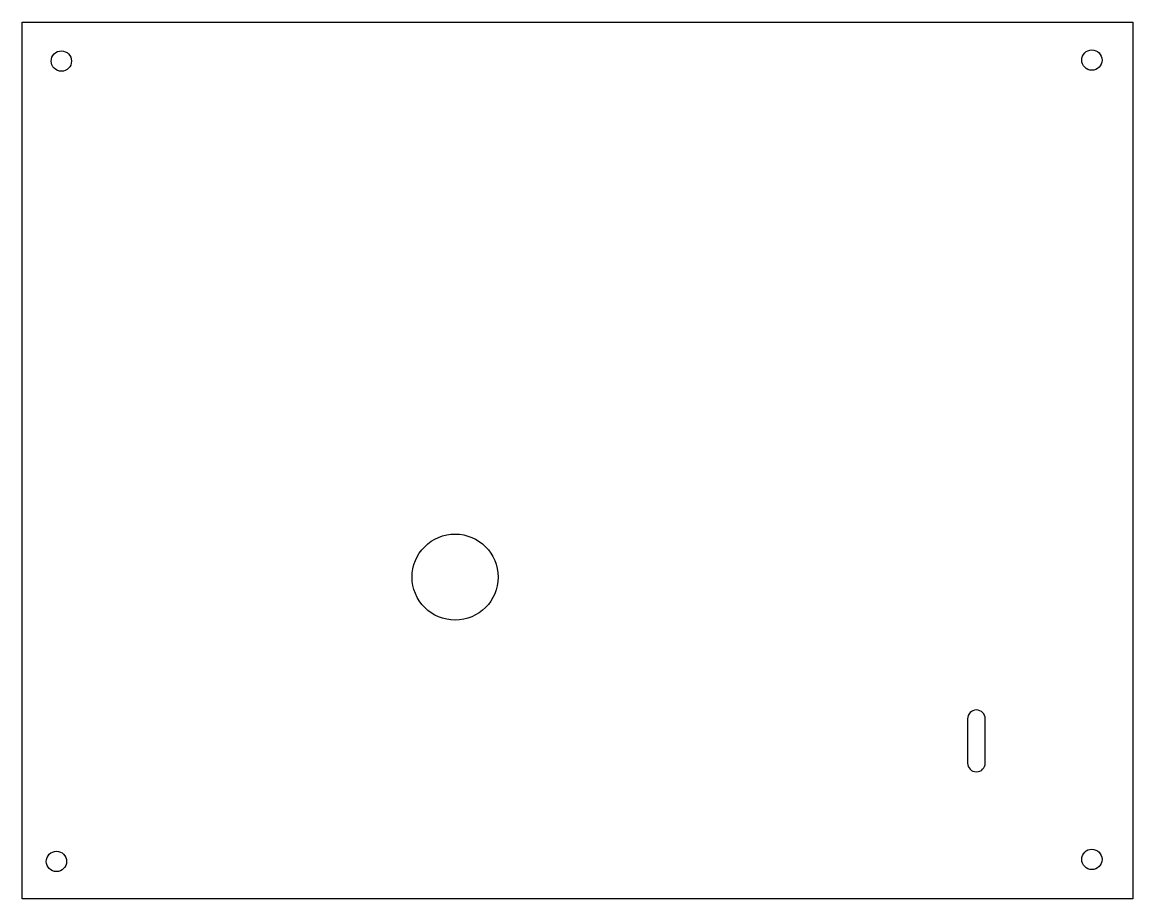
# Model space of a CAD drawing. Extents: x 3 to 287, y 3 to 227.
import ezdxf

# ---------------------------------------------------------------- set-up
doc = ezdxf.new("R2010")
doc.units = 0
doc.layers.add('Layer_1', color=7, linetype='CONTINUOUS')

msp = doc.modelspace()

# ---------------------------------------------------------------- linework, layer by layer
at = {"layer": 'Layer_1', "color": 7}
for points in [[(3.000026, 227.000088), (286.898218, 227.000088), (286.898218, 2.999995), (3.000026, 2.999995)], [(15.604337, 217.077368)], [(279.038185, 217.323875)], [(124.667678, 85.200385)], [(249.176579, 48.99664)], [(14.349571, 12.543615)], [(279.042075, 13.068717)]]:
    msp.add_lwpolyline(points, close=True, dxfattribs=at)
for points in [[(10.404335, 217.077368), (10.404335, 217.766931), (10.678262, 218.428251), (11.165857, 218.915846)], [(11.165857, 218.915846), (11.653452, 219.403441), (12.314773, 219.677369), (13.004336, 219.677369)], [(13.004336, 219.677369), (14.440277, 219.677369), (15.604337, 218.513308), (15.604337, 217.077368)], [(273.838195, 217.323875), (273.838195, 218.013439), (274.112124, 218.674761), (274.59972, 219.162356)], [(274.59972, 219.162356), (275.087316, 219.649951), (275.748639, 219.923878), (276.438203, 219.923876)], [(276.438203, 219.923876), (277.874137, 219.923865), (279.038185, 218.759808), (279.038185, 217.323875)], [(11.165857, 215.238889), (10.678262, 215.726484), (10.404335, 216.387804), (10.404335, 217.077368)], [(15.604337, 217.077368), (15.604337, 215.641427), (14.440277, 214.477367), (13.004336, 214.477366)], [(274.59972, 215.485394), (274.112123, 215.972989), (273.838195, 216.63431), (273.838195, 217.323875)], [(279.038185, 217.323875), (279.038185, 215.887941), (277.874137, 214.723884), (276.438203, 214.723874)], [(13.004336, 214.477366), (12.314773, 214.477366), (11.653452, 214.751294), (11.165857, 215.238889)], [(276.438203, 214.723874), (275.748639, 214.723872), (275.087316, 214.997799), (274.59972, 215.485394)], [(105.889497, 92.978562), (107.952399, 95.041462), (110.750294, 96.200386), (113.667677, 96.200383)], [(113.667677, 96.200383), (119.742809, 96.200384), (124.667676, 91.275517), (124.667678, 85.200385)], [(102.667668, 85.200385), (102.667669, 88.117768), (103.826595, 90.915662), (105.889497, 92.978562)], [(105.889497, 77.422209), (103.826595, 79.485109), (102.667669, 82.283003), (102.667668, 85.200385)], [(124.667678, 85.200385), (124.667676, 79.125254), (119.742809, 74.200387), (113.667677, 74.200387)], [(113.667677, 74.200387), (110.750294, 74.200385), (107.952399, 75.359309), (105.889497, 77.422209)], [(246.926588, 51.246631), (245.683953, 51.246626), (244.676599, 50.239275), (244.676594, 48.99664)], [(249.176579, 48.99664), (249.176574, 50.239275), (248.169222, 51.246626), (246.926588, 51.246631)], [(244.676594, 48.99664), (244.676599, 47.754005), (244.676599, 38.931434), (244.676594, 37.688799)], [(249.176579, 37.688799), (249.176574, 38.931434), (249.176574, 47.754005), (249.176579, 48.99664)], [(244.676594, 37.688799), (244.676599, 36.446164), (245.683953, 35.43881), (246.926588, 35.438805)], [(246.926588, 35.438805), (248.169222, 35.43881), (249.176574, 36.446164), (249.176579, 37.688799)], [(9.149569, 12.543615), (9.149569, 13.979555), (10.313629, 15.143615), (11.74957, 15.143615)], [(11.74957, 15.143615), (13.185511, 15.143615), (14.349571, 13.979555), (14.349571, 12.543615)], [(273.842084, 13.068717), (273.842084, 13.758282), (274.116013, 14.419603), (274.603609, 14.907198)], [(274.603609, 14.907198), (275.091206, 15.394793), (275.752528, 15.66872), (276.442092, 15.668718)], [(276.442092, 15.668718), (277.878026, 15.668708), (279.042074, 14.504651), (279.042075, 13.068717)], [(11.74957, 9.943614), (10.313629, 9.943614), (9.149569, 11.107674), (9.149569, 12.543615)], [(14.349571, 12.543615), (14.349571, 11.107674), (13.185511, 9.943614), (11.74957, 9.943614)], [(274.603609, 11.230237), (274.116013, 11.717832), (273.842084, 12.379153), (273.842084, 13.068717)], [(279.042075, 13.068717), (279.042074, 11.632784), (277.878026, 10.468727), (276.442092, 10.468717)], [(276.442092, 10.468717), (275.752528, 10.468715), (275.091206, 10.742642), (274.603609, 11.230237)]]:
    msp.add_open_spline(points, degree=3, dxfattribs=at)

doc.saveas('drawing.dxf')
